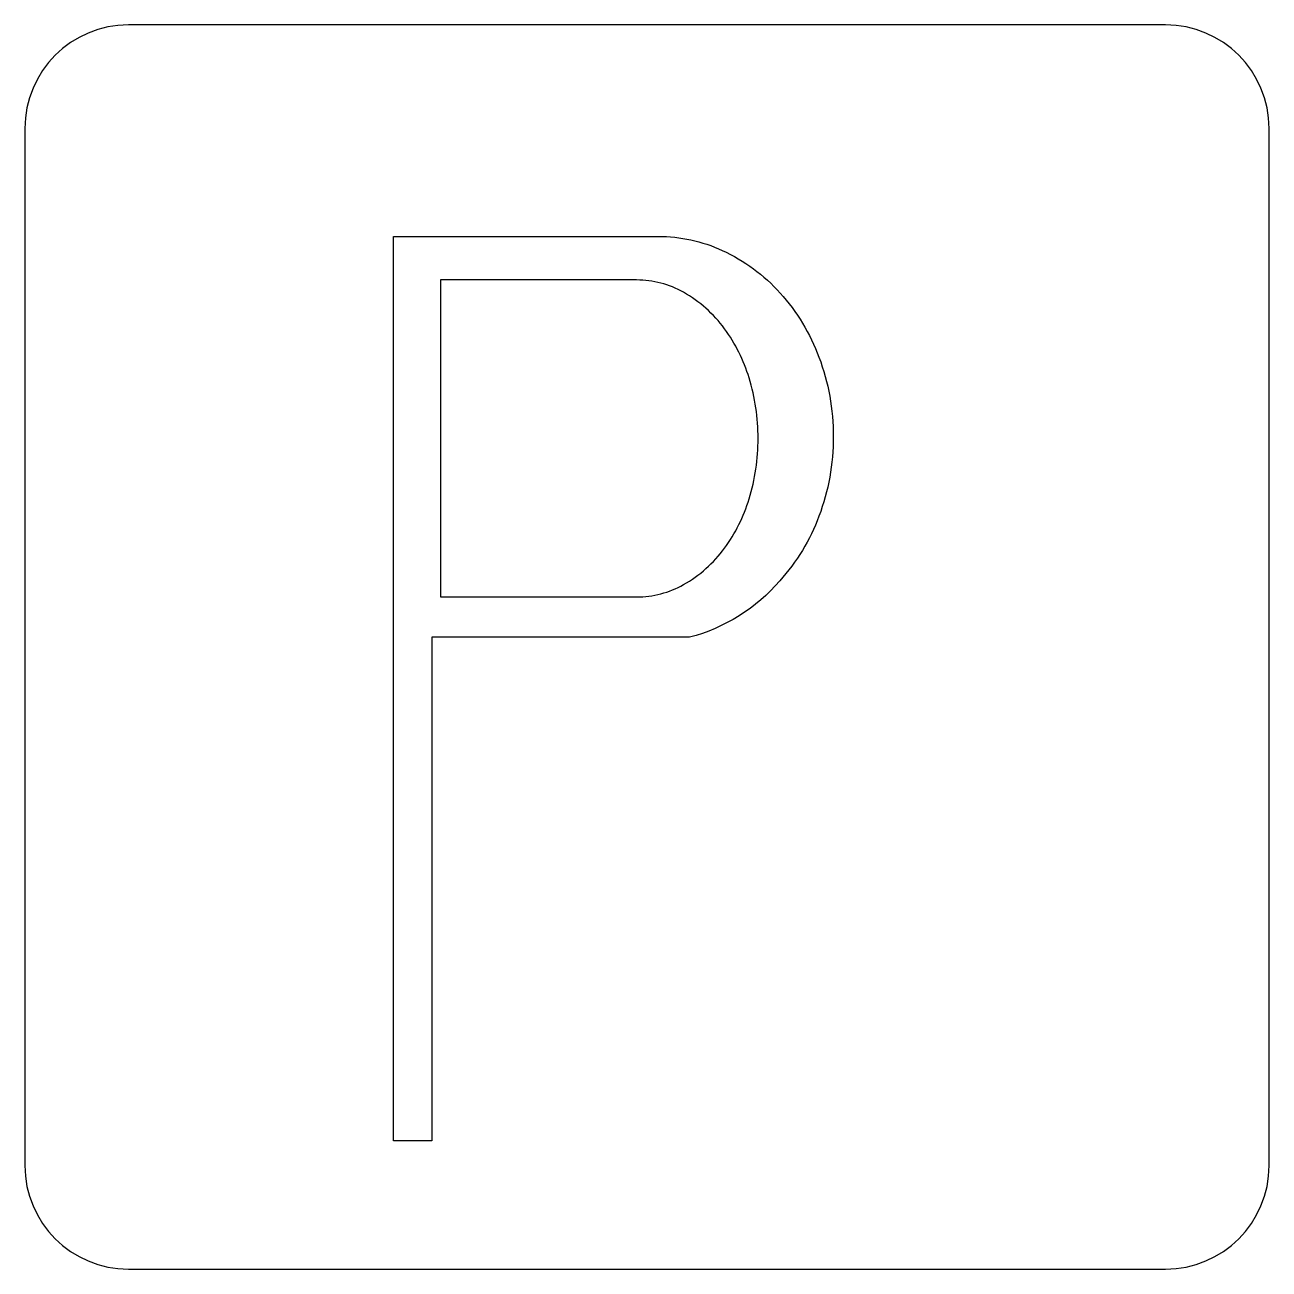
# Model space of a CAD drawing. Extents: x -3.19 to 2.81, y -3.02 to 2.98.
import ezdxf

# ---------------------------------------------------------------- set-up
doc = ezdxf.new("R2010")
doc.units = 0
doc.header["$LTSCALE"] = 0.25
doc.layers.add('VEILIG', color=7, linetype='CONTINUOUS')

msp = doc.modelspace()

# ---------------------------------------------------------------- linework, layer by layer
at = {"layer": 'VEILIG', "color": 0}
for p, q in [((2.3144, 2.978), (-2.6856, 2.978)), ((-3.1856, 2.478), (-3.1856, -2.522)), ((2.8144, -2.522), (2.8144, 2.478)), ((-2.6856, -3.022), (2.3144, -3.022))]:
    msp.add_line(p, q, dxfattribs=at)
for points in [[(-1.2236, 0.0249), (-1.2236, -2.4037), (-1.4085, -2.4037), (-1.4085, 1.9583), (-0.1316, 1.9583, -0.108254), (0.177, 1.8907, -0.102013), (0.4566, 1.6848, -0.094273), (0.6437, 1.376, -0.089446), (0.7129, 0.9923, -0.089446), (0.6437, 0.6086, -0.09501), (0.4547, 0.2976, -0.153099), (0.0196, 0.0249)], [(0.1881, 0.4544, 0.084636), (0.3068, 0.6918, 0.073821), (0.3501, 0.9837, 0.073821), (0.3068, 1.2756, 0.084636), (0.1881, 1.513, 0.106376), (-0.0094, 1.6884, 0.129313), (-0.2357, 1.748), (-1.1822, 1.748), (-1.1822, 0.2195), (-0.2357, 0.2195, 0.129313), (-0.0094, 0.279, 0.106376)]]:
    msp.add_lwpolyline(points, format="xyb", close=True, dxfattribs=at)
for centre, start, end in [((-2.6856, 2.478), 90, 180), ((2.3144, 2.478), 0, 90), ((-2.6856, -2.522), 180, 270), ((2.3144, -2.522), 270, 0)]:
    msp.add_arc(centre, 0.5, start, end, dxfattribs=at)

doc.saveas('drawing.dxf')
